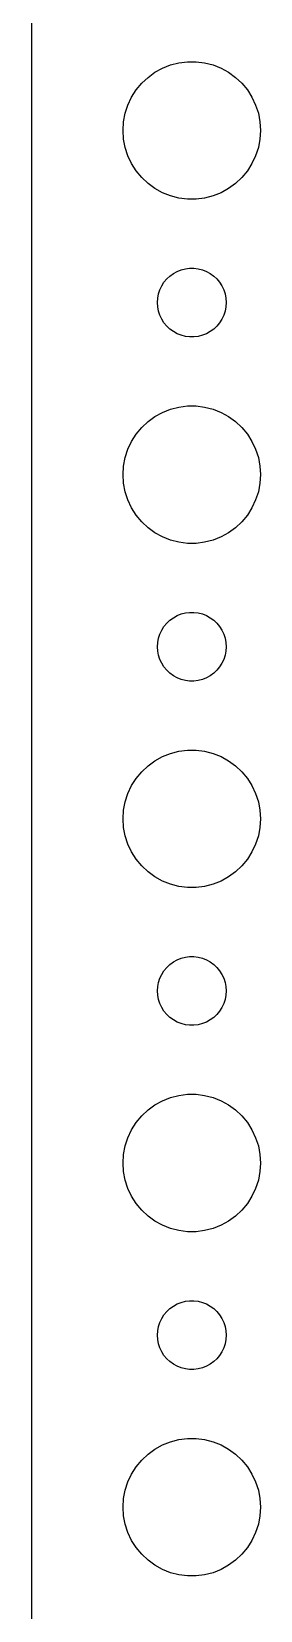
# Model space of a CAD drawing. Header units: metres. Extents: x -127 to 127, y -127 to 127.
# Drawn here: x -127 to -117, y -4.5 to 64.3 of the extents above; entities that cross this region are included whole.
import ezdxf

# ---------------------------------------------------------------- set-up
doc = ezdxf.new("R2010")
doc.units = ezdxf.units.M

msp = doc.modelspace()

# ---------------------------------------------------------------- linework, layer by layer
for p, q in [((-127, 122), (-127, -122)), ((-121.607, 62.533), (-121.277, 62.7145)), ((-121.277, 62.7145), (-120.927, 62.8532)), ((-120.927, 62.8532), (-120.562, 62.9469)), ((-120.562, 62.9469), (-120.188, 62.9941)), ((-120.188, 62.9941), (-119.812, 62.9941)), ((-119.812, 62.9941), (-119.438, 62.9469)), ((-119.438, 62.9469), (-119.073, 62.8532)), ((-119.073, 62.8532), (-118.723, 62.7145)), ((-118.723, 62.7145), (-118.393, 62.533)), ((-122.427, 61.7634), (-122.187, 62.0536)), ((-122.187, 62.0536), (-121.912, 62.3115)), ((-121.912, 62.3115), (-121.607, 62.533)), ((-118.393, 62.533), (-118.088, 62.3115)), ((-118.088, 62.3115), (-117.813, 62.0536)), ((-117.813, 62.0536), (-117.573, 61.7634)), ((-122.789, 61.1044), (-122.629, 61.4453)), ((-122.629, 61.4453), (-122.427, 61.7634)), ((-117.573, 61.7634), (-117.371, 61.4453)), ((-117.371, 61.4453), (-117.211, 61.1044)), ((-122.976, 60.376), (-122.906, 60.7461)), ((-122.906, 60.7461), (-122.789, 61.1044)), ((-117.211, 61.1044), (-117.094, 60.7461)), ((-117.094, 60.7461), (-117.024, 60.376)), ((-123, 60), (-122.976, 60.376)), ((-122.976, 59.624), (-123, 60)), ((-117.024, 60.376), (-117, 60)), ((-117, 60), (-117.024, 59.624)), ((-122.906, 59.2539), (-122.976, 59.624)), ((-122.789, 58.8956), (-122.906, 59.2539)), ((-117.094, 59.2539), (-117.211, 58.8956)), ((-117.024, 59.624), (-117.094, 59.2539)), ((-122.629, 58.5547), (-122.789, 58.8956)), ((-122.427, 58.2366), (-122.629, 58.5547)), ((-117.371, 58.5547), (-117.573, 58.2366)), ((-117.211, 58.8956), (-117.371, 58.5547)), ((-122.187, 57.9464), (-122.427, 58.2366)), ((-121.912, 57.6885), (-122.187, 57.9464)), ((-117.813, 57.9464), (-118.088, 57.6885)), ((-117.573, 58.2366), (-117.813, 57.9464)), ((-121.607, 57.467), (-121.912, 57.6885)), ((-121.277, 57.2855), (-121.607, 57.467)), ((-120.927, 57.1468), (-121.277, 57.2855)), ((-120.562, 57.0531), (-120.927, 57.1468)), ((-119.073, 57.1468), (-119.438, 57.0531)), ((-118.723, 57.2855), (-119.073, 57.1468)), ((-118.393, 57.467), (-118.723, 57.2855)), ((-118.088, 57.6885), (-118.393, 57.467)), ((-120.188, 57.0059), (-120.562, 57.0531)), ((-119.812, 57.0059), (-120.188, 57.0059)), ((-119.438, 57.0531), (-119.812, 57.0059)), ((-120.956, 53.6558), (-120.804, 53.7665)), ((-120.804, 53.7665), (-120.639, 53.8572)), ((-120.639, 53.8572), (-120.464, 53.9266)), ((-120.464, 53.9266), (-120.281, 53.9734)), ((-120.281, 53.9734), (-120.094, 53.997)), ((-120.094, 53.997), (-119.906, 53.997)), ((-119.906, 53.997), (-119.719, 53.9734)), ((-119.719, 53.9734), (-119.536, 53.9266)), ((-119.536, 53.9266), (-119.361, 53.8572)), ((-119.361, 53.8572), (-119.196, 53.7665)), ((-119.196, 53.7665), (-119.044, 53.6558)), ((-121.453, 52.873), (-121.395, 53.0522)), ((-121.395, 53.0522), (-121.314, 53.2226)), ((-121.314, 53.2226), (-121.214, 53.3817)), ((-121.214, 53.3817), (-121.093, 53.5268)), ((-121.093, 53.5268), (-120.956, 53.6558)), ((-119.044, 53.6558), (-118.907, 53.5268)), ((-118.907, 53.5268), (-118.786, 53.3817)), ((-118.786, 53.3817), (-118.686, 53.2226)), ((-118.686, 53.2226), (-118.605, 53.0522)), ((-118.605, 53.0522), (-118.547, 52.873)), ((-121.5, 52.5), (-121.488, 52.688)), ((-121.488, 52.312), (-121.5, 52.5)), ((-121.488, 52.688), (-121.453, 52.873)), ((-121.453, 52.127), (-121.488, 52.312)), ((-118.547, 52.873), (-118.512, 52.688)), ((-118.512, 52.312), (-118.547, 52.127)), ((-118.512, 52.688), (-118.5, 52.5)), ((-118.5, 52.5), (-118.512, 52.312)), ((-121.395, 51.9478), (-121.453, 52.127)), ((-121.314, 51.7774), (-121.395, 51.9478)), ((-121.214, 51.6183), (-121.314, 51.7774)), ((-121.093, 51.4732), (-121.214, 51.6183)), ((-118.786, 51.6183), (-118.907, 51.4732)), ((-118.686, 51.7774), (-118.786, 51.6183)), ((-118.605, 51.9478), (-118.686, 51.7774)), ((-118.547, 52.127), (-118.605, 51.9478)), ((-120.956, 51.3442), (-121.093, 51.4732)), ((-120.804, 51.2335), (-120.956, 51.3442)), ((-120.639, 51.1428), (-120.804, 51.2335)), ((-120.464, 51.0734), (-120.639, 51.1428)), ((-120.281, 51.0266), (-120.464, 51.0734)), ((-120.094, 51.003), (-120.281, 51.0266)), ((-119.906, 51.003), (-120.094, 51.003)), ((-119.719, 51.0266), (-119.906, 51.003)), ((-119.536, 51.0734), (-119.719, 51.0266)), ((-119.361, 51.1428), (-119.536, 51.0734)), ((-119.196, 51.2335), (-119.361, 51.1428)), ((-119.044, 51.3442), (-119.196, 51.2335)), ((-118.907, 51.4732), (-119.044, 51.3442)), ((-121.912, 47.3115), (-121.607, 47.533)), ((-121.607, 47.533), (-121.277, 47.7145)), ((-121.277, 47.7145), (-120.927, 47.8532)), ((-120.927, 47.8532), (-120.562, 47.9469)), ((-120.562, 47.9469), (-120.188, 47.9941)), ((-120.188, 47.9941), (-119.812, 47.9941)), ((-119.812, 47.9941), (-119.438, 47.9469)), ((-119.438, 47.9469), (-119.073, 47.8532)), ((-119.073, 47.8532), (-118.723, 47.7145)), ((-118.723, 47.7145), (-118.393, 47.533)), ((-118.393, 47.533), (-118.088, 47.3115)), ((-122.427, 46.7634), (-122.187, 47.0536)), ((-122.187, 47.0536), (-121.912, 47.3115)), ((-118.088, 47.3115), (-117.813, 47.0536)), ((-117.813, 47.0536), (-117.573, 46.7634)), ((-122.906, 45.7461), (-122.789, 46.1044)), ((-122.789, 46.1044), (-122.629, 46.4453)), ((-122.629, 46.4453), (-122.427, 46.7634)), ((-117.573, 46.7634), (-117.371, 46.4453)), ((-117.371, 46.4453), (-117.211, 46.1044)), ((-117.211, 46.1044), (-117.094, 45.7461)), ((-122.976, 45.376), (-122.906, 45.7461)), ((-117.094, 45.7461), (-117.024, 45.376)), ((-123, 45), (-122.976, 45.376)), ((-122.976, 44.624), (-123, 45)), ((-117.024, 45.376), (-117, 45)), ((-117, 45), (-117.024, 44.624)), ((-122.906, 44.2539), (-122.976, 44.624)), ((-122.789, 43.8956), (-122.906, 44.2539)), ((-117.094, 44.2539), (-117.211, 43.8956)), ((-117.024, 44.624), (-117.094, 44.2539)), ((-122.629, 43.5547), (-122.789, 43.8956)), ((-122.427, 43.2366), (-122.629, 43.5547)), ((-117.371, 43.5547), (-117.573, 43.2366)), ((-117.211, 43.8956), (-117.371, 43.5547)), ((-122.187, 42.9464), (-122.427, 43.2366)), ((-121.912, 42.6885), (-122.187, 42.9464)), ((-121.607, 42.467), (-121.912, 42.6885)), ((-118.088, 42.6885), (-118.393, 42.467)), ((-117.813, 42.9464), (-118.088, 42.6885)), ((-117.573, 43.2366), (-117.813, 42.9464)), ((-121.277, 42.2855), (-121.607, 42.467)), ((-120.927, 42.1468), (-121.277, 42.2855)), ((-120.562, 42.0531), (-120.927, 42.1468)), ((-120.188, 42.0059), (-120.562, 42.0531)), ((-119.812, 42.0059), (-120.188, 42.0059)), ((-119.438, 42.0531), (-119.812, 42.0059)), ((-119.073, 42.1468), (-119.438, 42.0531)), ((-118.723, 42.2855), (-119.073, 42.1468)), ((-118.393, 42.467), (-118.723, 42.2855)), ((-121.093, 38.5268), (-120.956, 38.6558)), ((-120.956, 38.6558), (-120.804, 38.7665)), ((-120.804, 38.7665), (-120.639, 38.8572)), ((-120.639, 38.8572), (-120.464, 38.9266)), ((-120.464, 38.9266), (-120.281, 38.9734)), ((-120.281, 38.9734), (-120.094, 38.997)), ((-120.094, 38.997), (-119.906, 38.997)), ((-119.906, 38.997), (-119.719, 38.9734)), ((-119.719, 38.9734), (-119.536, 38.9266)), ((-119.536, 38.9266), (-119.361, 38.8572)), ((-119.361, 38.8572), (-119.196, 38.7665)), ((-119.196, 38.7665), (-119.044, 38.6558)), ((-119.044, 38.6558), (-118.907, 38.5268)), ((-121.488, 37.688), (-121.453, 37.873)), ((-121.453, 37.873), (-121.395, 38.0522)), ((-121.395, 38.0522), (-121.314, 38.2226)), ((-121.314, 38.2226), (-121.214, 38.3817)), ((-121.214, 38.3817), (-121.093, 38.5268)), ((-118.907, 38.5268), (-118.786, 38.3817)), ((-118.786, 38.3817), (-118.686, 38.2226)), ((-118.686, 38.2226), (-118.605, 38.0522)), ((-118.605, 38.0522), (-118.547, 37.873)), ((-118.547, 37.873), (-118.512, 37.688)), ((-121.5, 37.5), (-121.488, 37.688)), ((-121.488, 37.312), (-121.5, 37.5)), ((-121.453, 37.127), (-121.488, 37.312)), ((-118.512, 37.312), (-118.547, 37.127)), ((-118.512, 37.688), (-118.5, 37.5)), ((-118.5, 37.5), (-118.512, 37.312)), ((-121.395, 36.9478), (-121.453, 37.127)), ((-121.314, 36.7774), (-121.395, 36.9478)), ((-121.214, 36.6183), (-121.314, 36.7774)), ((-121.093, 36.4732), (-121.214, 36.6183)), ((-120.956, 36.3442), (-121.093, 36.4732)), ((-118.907, 36.4732), (-119.044, 36.3442)), ((-118.786, 36.6183), (-118.907, 36.4732)), ((-118.686, 36.7774), (-118.786, 36.6183)), ((-118.605, 36.9478), (-118.686, 36.7774)), ((-118.547, 37.127), (-118.605, 36.9478)), ((-120.804, 36.2335), (-120.956, 36.3442)), ((-120.639, 36.1428), (-120.804, 36.2335)), ((-120.464, 36.0734), (-120.639, 36.1428)), ((-120.281, 36.0266), (-120.464, 36.0734)), ((-120.094, 36.003), (-120.281, 36.0266)), ((-119.906, 36.003), (-120.094, 36.003)), ((-119.719, 36.0266), (-119.906, 36.003)), ((-119.536, 36.0734), (-119.719, 36.0266)), ((-119.361, 36.1428), (-119.536, 36.0734)), ((-119.196, 36.2335), (-119.361, 36.1428)), ((-119.044, 36.3442), (-119.196, 36.2335)), ((-121.912, 32.3115), (-121.607, 32.533)), ((-121.607, 32.533), (-121.277, 32.7145)), ((-121.277, 32.7145), (-120.927, 32.8532)), ((-120.927, 32.8532), (-120.562, 32.9469)), ((-120.562, 32.9469), (-120.188, 32.9941)), ((-120.188, 32.9941), (-119.812, 32.9941)), ((-119.812, 32.9941), (-119.438, 32.9469)), ((-119.438, 32.9469), (-119.073, 32.8532)), ((-119.073, 32.8532), (-118.723, 32.7145)), ((-118.723, 32.7145), (-118.393, 32.533)), ((-118.393, 32.533), (-118.088, 32.3115)), ((-122.629, 31.4453), (-122.427, 31.7634)), ((-122.427, 31.7634), (-122.187, 32.0536)), ((-122.187, 32.0536), (-121.912, 32.3115)), ((-118.088, 32.3115), (-117.813, 32.0536)), ((-117.813, 32.0536), (-117.573, 31.7634)), ((-117.573, 31.7634), (-117.371, 31.4453)), ((-122.906, 30.7461), (-122.789, 31.1044)), ((-122.789, 31.1044), (-122.629, 31.4453)), ((-117.371, 31.4453), (-117.211, 31.1044)), ((-117.211, 31.1044), (-117.094, 30.7461)), ((-123, 30), (-122.976, 30.376)), ((-122.976, 30.376), (-122.906, 30.7461)), ((-117.094, 30.7461), (-117.024, 30.376)), ((-117.024, 30.376), (-117, 30)), ((-122.976, 29.624), (-123, 30)), ((-122.906, 29.2539), (-122.976, 29.624)), ((-117.024, 29.624), (-117.094, 29.2539)), ((-117, 30), (-117.024, 29.624)), ((-122.789, 28.8956), (-122.906, 29.2539)), ((-117.094, 29.2539), (-117.211, 28.8956)), ((-122.629, 28.5547), (-122.789, 28.8956)), ((-122.427, 28.2366), (-122.629, 28.5547)), ((-122.187, 27.9464), (-122.427, 28.2366)), ((-117.573, 28.2366), (-117.813, 27.9464)), ((-117.371, 28.5547), (-117.573, 28.2366)), ((-117.211, 28.8956), (-117.371, 28.5547)), ((-121.912, 27.6884), (-122.187, 27.9464)), ((-121.607, 27.467), (-121.912, 27.6884)), ((-118.088, 27.6884), (-118.393, 27.467)), ((-117.813, 27.9464), (-118.088, 27.6884)), ((-121.277, 27.2855), (-121.607, 27.467)), ((-120.927, 27.1468), (-121.277, 27.2855)), ((-120.562, 27.0531), (-120.927, 27.1468)), ((-120.188, 27.0059), (-120.562, 27.0531)), ((-119.812, 27.0059), (-120.188, 27.0059)), ((-119.438, 27.0531), (-119.812, 27.0059)), ((-119.073, 27.1468), (-119.438, 27.0531)), ((-118.723, 27.2855), (-119.073, 27.1468)), ((-118.393, 27.467), (-118.723, 27.2855)), ((-121.214, 23.3817), (-121.093, 23.5268)), ((-121.093, 23.5268), (-120.956, 23.6558)), ((-120.956, 23.6558), (-120.804, 23.7665)), ((-120.804, 23.7665), (-120.639, 23.8572)), ((-120.639, 23.8572), (-120.464, 23.9266)), ((-120.464, 23.9266), (-120.281, 23.9734)), ((-120.281, 23.9734), (-120.094, 23.997)), ((-120.094, 23.997), (-119.906, 23.997)), ((-119.906, 23.997), (-119.719, 23.9734)), ((-119.719, 23.9734), (-119.536, 23.9266)), ((-119.536, 23.9266), (-119.361, 23.8572)), ((-119.361, 23.8572), (-119.196, 23.7665)), ((-119.196, 23.7665), (-119.044, 23.6558)), ((-119.044, 23.6558), (-118.907, 23.5268)), ((-118.907, 23.5268), (-118.786, 23.3817)), ((-121.488, 22.688), (-121.453, 22.873)), ((-121.453, 22.873), (-121.395, 23.0522)), ((-121.395, 23.0522), (-121.314, 23.2226)), ((-121.314, 23.2226), (-121.214, 23.3817)), ((-118.786, 23.3817), (-118.686, 23.2226)), ((-118.686, 23.2226), (-118.605, 23.0522)), ((-118.605, 23.0522), (-118.547, 22.873)), ((-118.547, 22.873), (-118.512, 22.688)), ((-121.5, 22.5), (-121.488, 22.688)), ((-121.488, 22.312), (-121.5, 22.5)), ((-121.453, 22.127), (-121.488, 22.312)), ((-121.395, 21.9478), (-121.453, 22.127)), ((-118.547, 22.127), (-118.605, 21.9478)), ((-118.512, 22.312), (-118.547, 22.127)), ((-118.512, 22.688), (-118.5, 22.5)), ((-118.5, 22.5), (-118.512, 22.312)), ((-121.314, 21.7774), (-121.395, 21.9478)), ((-121.214, 21.6183), (-121.314, 21.7774)), ((-121.093, 21.4732), (-121.214, 21.6183)), ((-120.956, 21.3442), (-121.093, 21.4732)), ((-120.804, 21.2335), (-120.956, 21.3442)), ((-119.044, 21.3442), (-119.196, 21.2335)), ((-118.907, 21.4732), (-119.044, 21.3442)), ((-118.786, 21.6183), (-118.907, 21.4732)), ((-118.686, 21.7774), (-118.786, 21.6183)), ((-118.605, 21.9478), (-118.686, 21.7774)), ((-120.639, 21.1427), (-120.804, 21.2335)), ((-120.464, 21.0734), (-120.639, 21.1427)), ((-120.281, 21.0266), (-120.464, 21.0734)), ((-120.094, 21.003), (-120.281, 21.0266)), ((-119.906, 21.003), (-120.094, 21.003)), ((-119.719, 21.0266), (-119.906, 21.003)), ((-119.536, 21.0734), (-119.719, 21.0266)), ((-119.361, 21.1427), (-119.536, 21.0734)), ((-119.196, 21.2335), (-119.361, 21.1427)), ((-120.927, 17.8532), (-120.562, 17.9469)), ((-120.562, 17.9469), (-120.188, 17.9941)), ((-120.188, 17.9941), (-119.812, 17.9941)), ((-119.812, 17.9941), (-119.438, 17.9469)), ((-119.438, 17.9469), (-119.073, 17.8532)), ((-122.187, 17.0536), (-121.912, 17.3115)), ((-121.912, 17.3115), (-121.607, 17.533)), ((-121.607, 17.533), (-121.277, 17.7145)), ((-121.277, 17.7145), (-120.927, 17.8532)), ((-119.073, 17.8532), (-118.723, 17.7145)), ((-118.723, 17.7145), (-118.393, 17.533)), ((-118.393, 17.533), (-118.088, 17.3115)), ((-118.088, 17.3115), (-117.813, 17.0536)), ((-122.629, 16.4453), (-122.427, 16.7634)), ((-122.427, 16.7634), (-122.187, 17.0536)), ((-117.813, 17.0536), (-117.573, 16.7634)), ((-117.573, 16.7634), (-117.371, 16.4453)), ((-122.906, 15.7461), (-122.789, 16.1044)), ((-122.789, 16.1044), (-122.629, 16.4453)), ((-117.371, 16.4453), (-117.211, 16.1044)), ((-117.211, 16.1044), (-117.094, 15.7461)), ((-123, 15), (-122.976, 15.376)), ((-122.976, 15.376), (-122.906, 15.7461)), ((-117.094, 15.7461), (-117.024, 15.376)), ((-117.024, 15.376), (-117, 15)), ((-122.976, 14.624), (-123, 15)), ((-122.906, 14.2539), (-122.976, 14.624)), ((-117.024, 14.624), (-117.094, 14.2539)), ((-117, 15), (-117.024, 14.624)), ((-122.789, 13.8956), (-122.906, 14.2539)), ((-122.629, 13.5547), (-122.789, 13.8956)), ((-117.211, 13.8956), (-117.371, 13.5547)), ((-117.094, 14.2539), (-117.211, 13.8956)), ((-122.427, 13.2366), (-122.629, 13.5547)), ((-122.187, 12.9464), (-122.427, 13.2366)), ((-117.573, 13.2366), (-117.813, 12.9464)), ((-117.371, 13.5547), (-117.573, 13.2366)), ((-121.912, 12.6884), (-122.187, 12.9464)), ((-121.607, 12.467), (-121.912, 12.6884)), ((-121.277, 12.2855), (-121.607, 12.467)), ((-118.393, 12.467), (-118.723, 12.2855)), ((-118.088, 12.6884), (-118.393, 12.467)), ((-117.813, 12.9464), (-118.088, 12.6884)), ((-120.927, 12.1468), (-121.277, 12.2855)), ((-120.562, 12.0531), (-120.927, 12.1468)), ((-120.188, 12.0059), (-120.562, 12.0531)), ((-119.812, 12.0059), (-120.188, 12.0059)), ((-119.438, 12.0531), (-119.812, 12.0059)), ((-119.073, 12.1468), (-119.438, 12.0531)), ((-118.723, 12.2855), (-119.073, 12.1468)), ((-120.464, 8.92657), (-120.281, 8.97342)), ((-120.281, 8.97342), (-120.094, 8.99704)), ((-120.094, 8.99704), (-119.906, 8.99704)), ((-119.906, 8.99704), (-119.719, 8.97342)), ((-119.719, 8.97342), (-119.536, 8.92657)), ((-121.314, 8.22263), (-121.214, 8.38167)), ((-121.214, 8.38167), (-121.093, 8.52681)), ((-121.093, 8.52681), (-120.956, 8.65576)), ((-120.956, 8.65576), (-120.804, 8.76648)), ((-120.804, 8.76648), (-120.639, 8.85724)), ((-120.639, 8.85724), (-120.464, 8.92657)), ((-119.536, 8.92657), (-119.361, 8.85724)), ((-119.361, 8.85724), (-119.196, 8.76648)), ((-119.196, 8.76648), (-119.044, 8.65576)), ((-119.044, 8.65576), (-118.907, 8.52681)), ((-118.907, 8.52681), (-118.786, 8.38167)), ((-118.786, 8.38167), (-118.686, 8.22263)), ((-121.5, 7.5), (-121.488, 7.68799)), ((-121.488, 7.68799), (-121.453, 7.87303)), ((-121.453, 7.87303), (-121.395, 8.05219)), ((-121.395, 8.05219), (-121.314, 8.22263)), ((-118.686, 8.22263), (-118.605, 8.05219)), ((-118.605, 8.05219), (-118.547, 7.87303)), ((-118.547, 7.87303), (-118.512, 7.68799)), ((-118.512, 7.68799), (-118.5, 7.5)), ((-121.488, 7.312), (-121.5, 7.5)), ((-121.453, 7.12695), (-121.488, 7.312)), ((-121.395, 6.9478), (-121.453, 7.12695)), ((-121.314, 6.77736), (-121.395, 6.9478)), ((-118.605, 6.9478), (-118.686, 6.77736)), ((-118.547, 7.12695), (-118.605, 6.9478)), ((-118.512, 7.312), (-118.547, 7.12695)), ((-118.5, 7.5), (-118.512, 7.312)), ((-121.214, 6.61832), (-121.314, 6.77736)), ((-121.093, 6.47318), (-121.214, 6.61832)), ((-120.956, 6.34422), (-121.093, 6.47318)), ((-120.804, 6.23351), (-120.956, 6.34422)), ((-120.639, 6.14275), (-120.804, 6.23351)), ((-119.196, 6.23351), (-119.361, 6.14275)), ((-119.044, 6.34422), (-119.196, 6.23351)), ((-118.907, 6.47318), (-119.044, 6.34422)), ((-118.786, 6.61832), (-118.907, 6.47318)), ((-118.686, 6.77736), (-118.786, 6.61832)), ((-120.464, 6.07341), (-120.639, 6.14275)), ((-120.281, 6.02657), (-120.464, 6.07341)), ((-120.094, 6.00294), (-120.281, 6.02657)), ((-119.906, 6.00294), (-120.094, 6.00294)), ((-119.719, 6.02657), (-119.906, 6.00294)), ((-119.536, 6.07341), (-119.719, 6.02657)), ((-119.361, 6.14275), (-119.536, 6.07341)), ((-121.277, 2.71448), (-120.927, 2.85316)), ((-120.927, 2.85316), (-120.562, 2.94685)), ((-120.562, 2.94685), (-120.188, 2.99408)), ((-120.188, 2.99408), (-119.812, 2.99408)), ((-119.812, 2.99408), (-119.438, 2.94685)), ((-119.438, 2.94685), (-119.073, 2.85316)), ((-119.073, 2.85316), (-118.723, 2.71448)), ((-122.187, 2.05363), (-121.912, 2.31154)), ((-121.912, 2.31154), (-121.607, 2.53297)), ((-121.607, 2.53297), (-121.277, 2.71448)), ((-118.723, 2.71448), (-118.393, 2.53297)), ((-118.393, 2.53297), (-118.088, 2.31154)), ((-118.088, 2.31154), (-117.813, 2.05363)), ((-122.789, 1.10437), (-122.629, 1.44525)), ((-122.629, 1.44525), (-122.427, 1.76335)), ((-122.427, 1.76335), (-122.187, 2.05363)), ((-117.813, 2.05363), (-117.573, 1.76335)), ((-117.573, 1.76335), (-117.371, 1.44525)), ((-117.371, 1.44525), (-117.211, 1.10437)), ((-122.976, 0.37599), (-122.906, 0.74606)), ((-122.906, 0.74606), (-122.789, 1.10437)), ((-117.211, 1.10437), (-117.094, 0.74606)), ((-117.094, 0.74606), (-117.024, 0.37599)), ((-123, 0), (-122.976, 0.37599)), ((-122.976, -0.37599), (-123, 0)), ((-117.024, 0.37599), (-117, 0)), ((-117, 0), (-117.024, -0.37599)), ((-122.906, -0.74606), (-122.976, -0.37599)), ((-117.024, -0.37599), (-117.094, -0.74606)), ((-122.789, -1.10437), (-122.906, -0.74606)), ((-122.629, -1.44525), (-122.789, -1.10437)), ((-117.211, -1.10437), (-117.371, -1.44525)), ((-117.094, -0.74606), (-117.211, -1.10437)), ((-122.427, -1.76335), (-122.629, -1.44525)), ((-122.187, -2.05363), (-122.427, -1.76335)), ((-121.912, -2.31154), (-122.187, -2.05363)), ((-117.813, -2.05363), (-118.088, -2.31154)), ((-117.573, -1.76335), (-117.813, -2.05363)), ((-117.371, -1.44525), (-117.573, -1.76335)), ((-121.607, -2.53297), (-121.912, -2.31154)), ((-121.277, -2.71448), (-121.607, -2.53297)), ((-120.927, -2.85316), (-121.277, -2.71448)), ((-118.723, -2.71448), (-119.073, -2.85316)), ((-118.393, -2.53297), (-118.723, -2.71448)), ((-118.088, -2.31154), (-118.393, -2.53297)), ((-120.562, -2.94685), (-120.927, -2.85316)), ((-120.188, -2.99408), (-120.562, -2.94685)), ((-119.812, -2.99408), (-120.188, -2.99408)), ((-119.438, -2.94685), (-119.812, -2.99408)), ((-119.073, -2.85316), (-119.438, -2.94685))]:
    msp.add_line(p, q)

doc.saveas('drawing.dxf')
